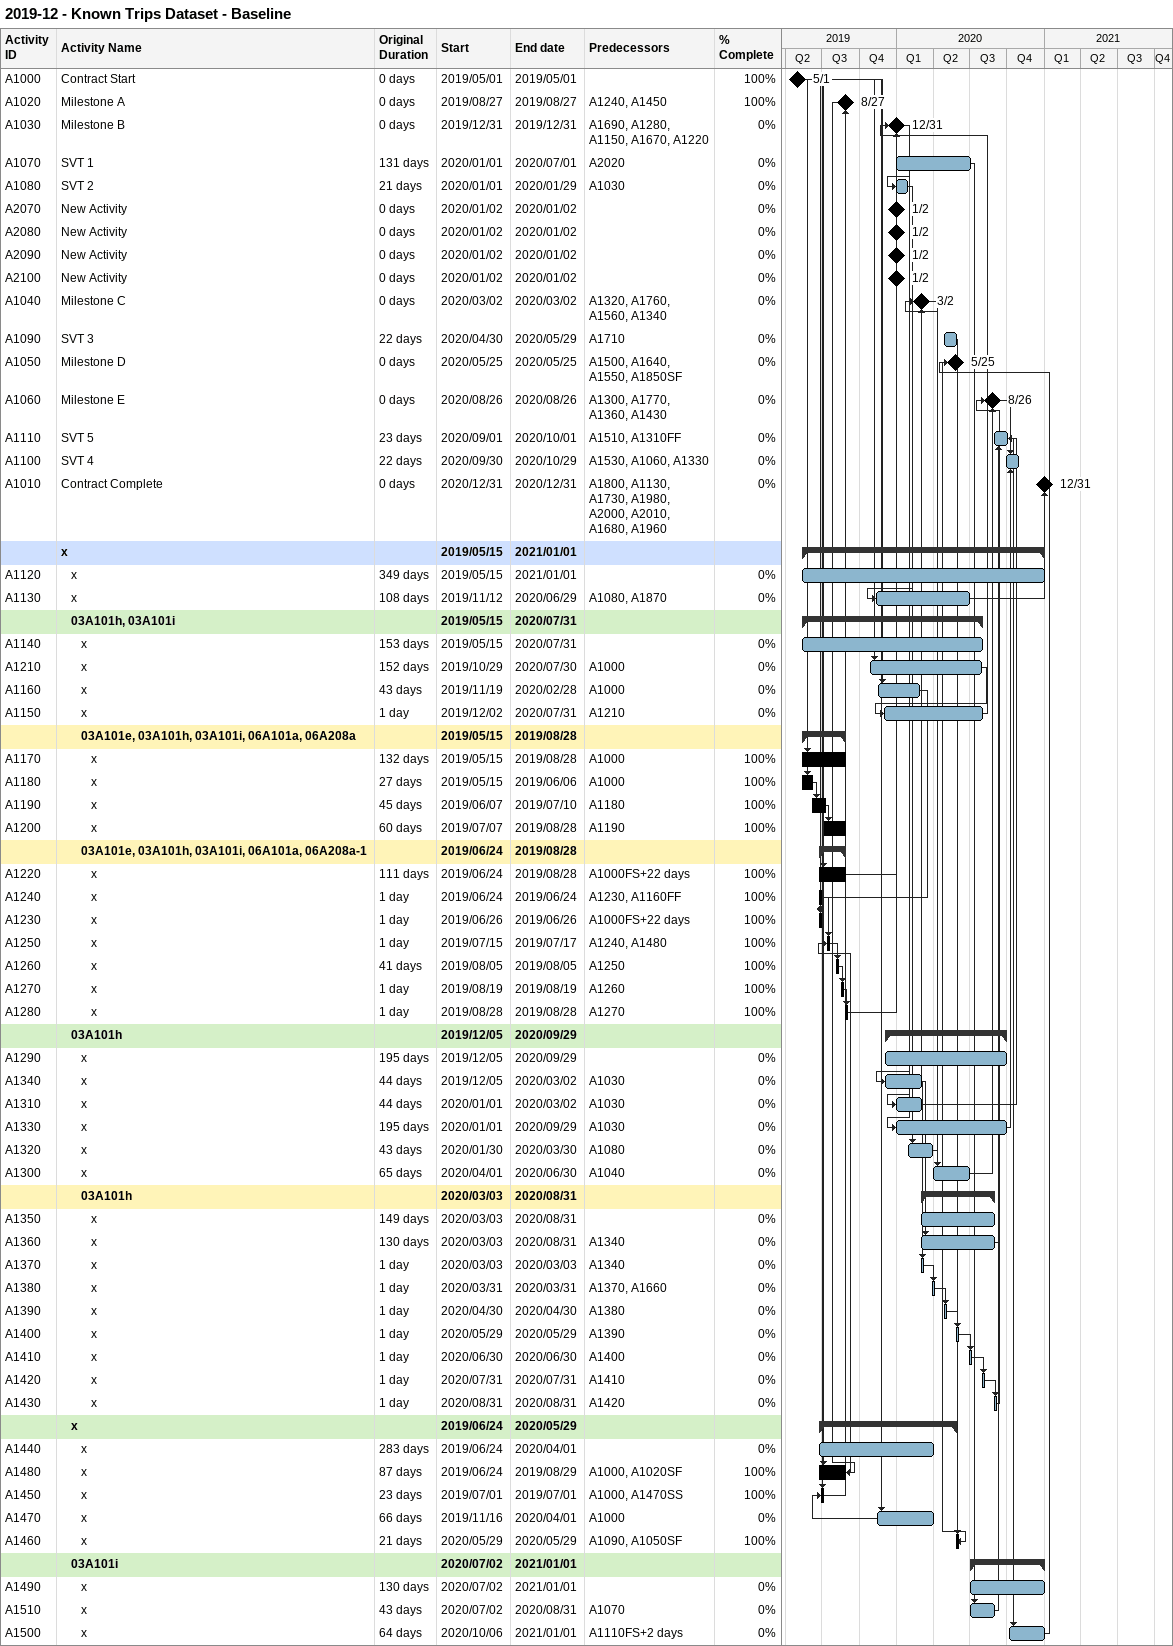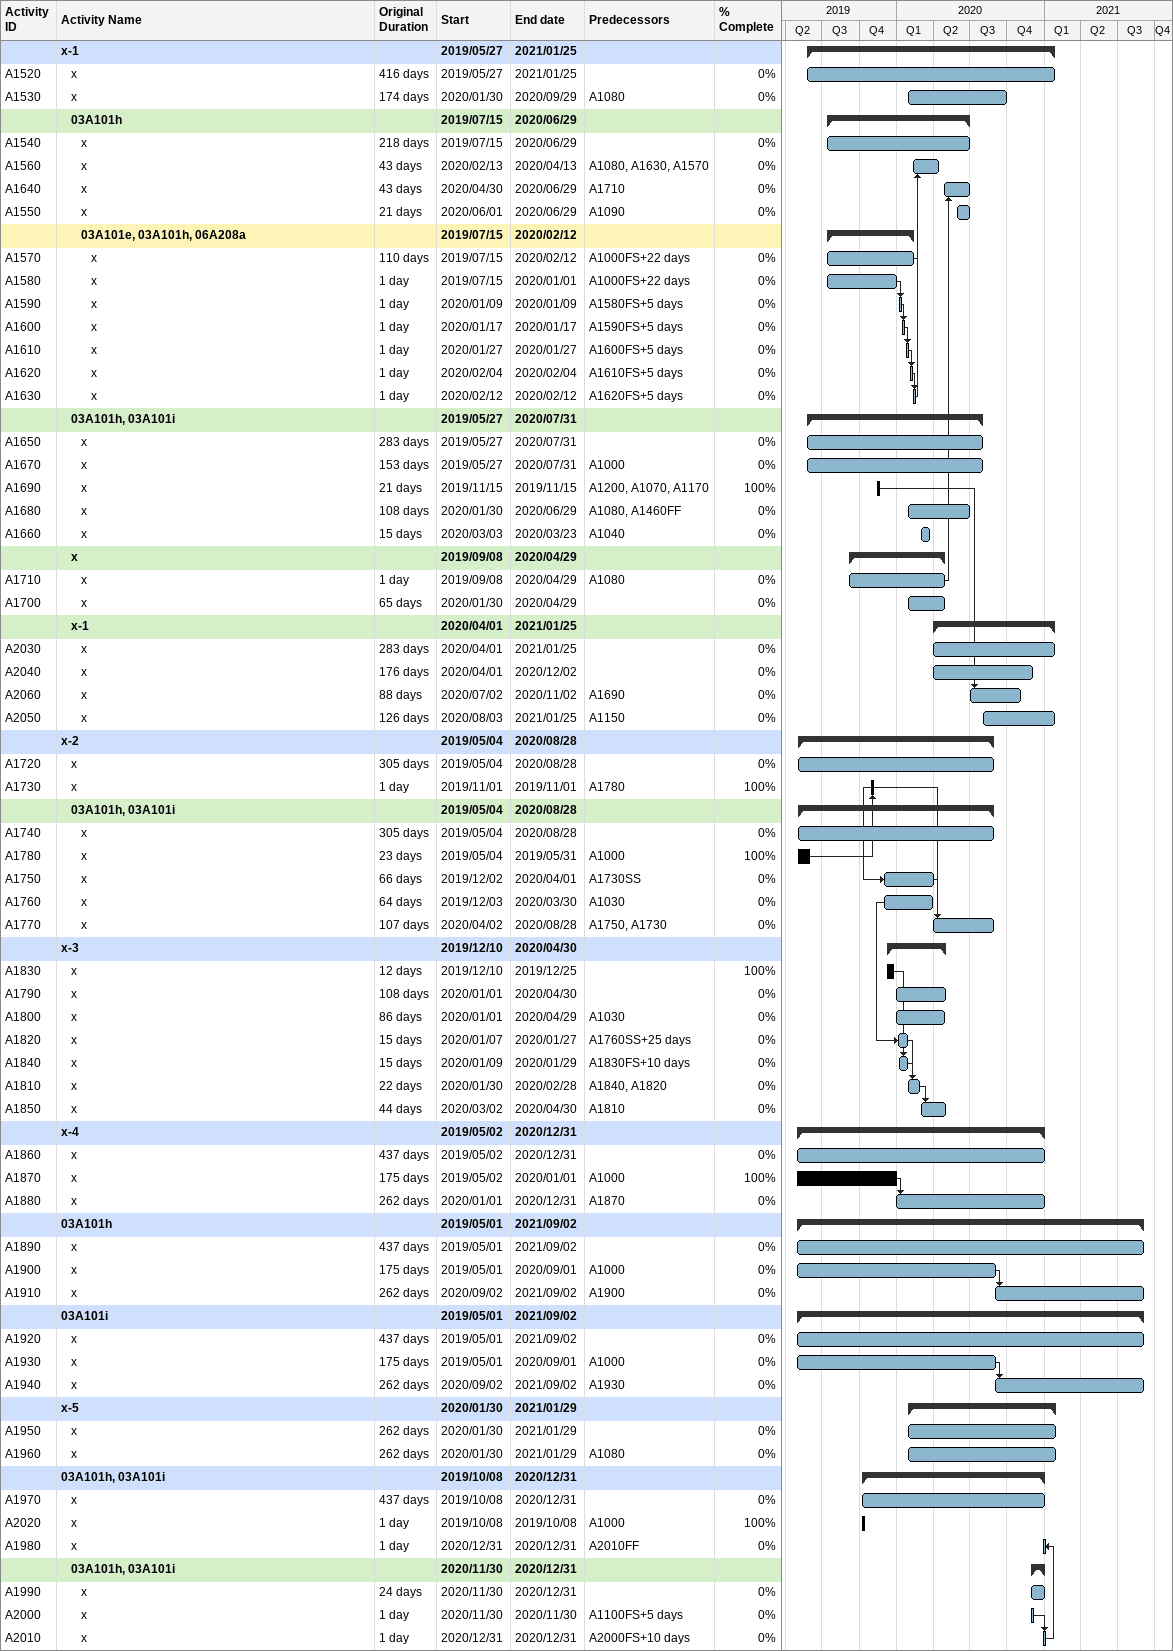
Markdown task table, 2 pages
2019-12 - Known Trips Dataset - Baseline

| ID | Level | Task | Original duration | Start | Finish | Predecessors | % complete |
|---|---|---|---|---|---|---|---|
| A1000 | 1 | Contract Start | 0d | 2019-05-01 | 2019-05-01 |  | 100 |
| A1020 | 1 | Milestone A | 0d | 2019-08-27 | 2019-08-27 | A1240, A1450 | 100 |
| A1030 | 1 | Milestone B | 0d | 2019-12-31 | 2019-12-31 | A1690, A1280, A1150, A1670, A1220 | 0 |
| A1070 | 1 | SVT 1 | 131d | 2020-01-01 | 2020-07-01 | A2020 | 0 |
| A1080 | 1 | SVT 2 | 21d | 2020-01-01 | 2020-01-29 | A1030 | 0 |
| A2070 | 1 | New Activity | 0d | 2020-01-02 | 2020-01-02 |  | 0 |
| A2080 | 1 | New Activity | 0d | 2020-01-02 | 2020-01-02 |  | 0 |
| A2090 | 1 | New Activity | 0d | 2020-01-02 | 2020-01-02 |  | 0 |
| A2100 | 1 | New Activity | 0d | 2020-01-02 | 2020-01-02 |  | 0 |
| A1040 | 1 | Milestone C | 0d | 2020-03-02 | 2020-03-02 | A1320, A1760, A1560, A1340 | 0 |
| A1090 | 1 | SVT 3 | 22d | 2020-04-30 | 2020-05-29 | A1710 | 0 |
| A1050 | 1 | Milestone D | 0d | 2020-05-25 | 2020-05-25 | A1500, A1640, A1550, A1850SF | 0 |
| A1060 | 1 | Milestone E | 0d | 2020-08-26 | 2020-08-26 | A1300, A1770, A1360, A1430 | 0 |
| A1110 | 1 | SVT 5 | 23d | 2020-09-01 | 2020-10-01 | A1510, A1310FF | 0 |
| A1100 | 1 | SVT 4 | 22d | 2020-09-30 | 2020-10-29 | A1530, A1060, A1330 | 0 |
| A1010 | 1 | Contract Complete | 0d | 2020-12-31 | 2020-12-31 | A1800, A1130, A1730, A1980, A2000, A2010, A1680, A1960 | 0 |
|  | 1 | **x** |  | 2019-05-15 | 2021-01-01 |  |  |
| A1120 | 2 | x | 349d | 2019-05-15 | 2021-01-01 |  | 0 |
| A1130 | 2 | x | 108d | 2019-11-12 | 2020-06-29 | A1080, A1870 | 0 |
|  | 2 | **03A101h, 03A101i** |  | 2019-05-15 | 2020-07-31 |  |  |
| A1140 | 3 | x | 153d | 2019-05-15 | 2020-07-31 |  | 0 |
| A1210 | 3 | x | 152d | 2019-10-29 | 2020-07-30 | A1000 | 0 |
| A1160 | 3 | x | 43d | 2019-11-19 | 2020-02-28 | A1000 | 0 |
| A1150 | 3 | x | 1d | 2019-12-02 | 2020-07-31 | A1210 | 0 |
|  | 3 | **03A101e, 03A101h, 03A101i, 06A101a, 06A208a** |  | 2019-05-15 | 2019-08-28 |  |  |
| A1170 | 4 | x | 132d | 2019-05-15 | 2019-08-28 | A1000 | 100 |
| A1180 | 4 | x | 27d | 2019-05-15 | 2019-06-06 | A1000 | 100 |
| A1190 | 4 | x | 45d | 2019-06-07 | 2019-07-10 | A1180 | 100 |
| A1200 | 4 | x | 60d | 2019-07-07 | 2019-08-28 | A1190 | 100 |
|  | 3 | **03A101e, 03A101h, 03A101i, 06A101a, 06A208a-1** |  | 2019-06-24 | 2019-08-28 |  |  |
| A1220 | 4 | x | 111d | 2019-06-24 | 2019-08-28 | A1000FS+22d | 100 |
| A1240 | 4 | x | 1d | 2019-06-24 | 2019-06-24 | A1230, A1160FF | 100 |
| A1230 | 4 | x | 1d | 2019-06-26 | 2019-06-26 | A1000FS+22d | 100 |
| A1250 | 4 | x | 1d | 2019-07-15 | 2019-07-17 | A1240, A1480 | 100 |
| A1260 | 4 | x | 41d | 2019-08-05 | 2019-08-05 | A1250 | 100 |
| A1270 | 4 | x | 1d | 2019-08-19 | 2019-08-19 | A1260 | 100 |
| A1280 | 4 | x | 1d | 2019-08-28 | 2019-08-28 | A1270 | 100 |
|  | 2 | **03A101h** |  | 2019-12-05 | 2020-09-29 |  |  |
| A1290 | 3 | x | 195d | 2019-12-05 | 2020-09-29 |  | 0 |
| A1340 | 3 | x | 44d | 2019-12-05 | 2020-03-02 | A1030 | 0 |
| A1310 | 3 | x | 44d | 2020-01-01 | 2020-03-02 | A1030 | 0 |
| A1330 | 3 | x | 195d | 2020-01-01 | 2020-09-29 | A1030 | 0 |
| A1320 | 3 | x | 43d | 2020-01-30 | 2020-03-30 | A1080 | 0 |
| A1300 | 3 | x | 65d | 2020-04-01 | 2020-06-30 | A1040 | 0 |
|  | 3 | **03A101h** |  | 2020-03-03 | 2020-08-31 |  |  |
| A1350 | 4 | x | 149d | 2020-03-03 | 2020-08-31 |  | 0 |
| A1360 | 4 | x | 130d | 2020-03-03 | 2020-08-31 | A1340 | 0 |
| A1370 | 4 | x | 1d | 2020-03-03 | 2020-03-03 | A1340 | 0 |
| A1380 | 4 | x | 1d | 2020-03-31 | 2020-03-31 | A1370, A1660 | 0 |
| A1390 | 4 | x | 1d | 2020-04-30 | 2020-04-30 | A1380 | 0 |
| A1400 | 4 | x | 1d | 2020-05-29 | 2020-05-29 | A1390 | 0 |
| A1410 | 4 | x | 1d | 2020-06-30 | 2020-06-30 | A1400 | 0 |
| A1420 | 4 | x | 1d | 2020-07-31 | 2020-07-31 | A1410 | 0 |
| A1430 | 4 | x | 1d | 2020-08-31 | 2020-08-31 | A1420 | 0 |
|  | 2 | **x** |  | 2019-06-24 | 2020-05-29 |  |  |
| A1440 | 3 | x | 283d | 2019-06-24 | 2020-04-01 |  | 0 |
| A1480 | 3 | x | 87d | 2019-06-24 | 2019-08-29 | A1000, A1020SF | 100 |
| A1450 | 3 | x | 23d | 2019-07-01 | 2019-07-01 | A1000, A1470SS | 100 |
| A1470 | 3 | x | 66d | 2019-11-16 | 2020-04-01 | A1000 | 0 |
| A1460 | 3 | x | 21d | 2020-05-29 | 2020-05-29 | A1090, A1050SF | 100 |
|  | 2 | **03A101i** |  | 2020-07-02 | 2021-01-01 |  |  |
| A1490 | 3 | x | 130d | 2020-07-02 | 2021-01-01 |  | 0 |
| A1510 | 3 | x | 43d | 2020-07-02 | 2020-08-31 | A1070 | 0 |
| A1500 | 3 | x | 64d | 2020-10-06 | 2021-01-01 | A1110FS+2d | 0 |
|  | 1 | **x-1** |  | 2019-05-27 | 2021-01-25 |  |  |
| A1520 | 2 | x | 416d | 2019-05-27 | 2021-01-25 |  | 0 |
| A1530 | 2 | x | 174d | 2020-01-30 | 2020-09-29 | A1080 | 0 |
|  | 2 | **03A101h** |  | 2019-07-15 | 2020-06-29 |  |  |
| A1540 | 3 | x | 218d | 2019-07-15 | 2020-06-29 |  | 0 |
| A1560 | 3 | x | 43d | 2020-02-13 | 2020-04-13 | A1080, A1630, A1570 | 0 |
| A1640 | 3 | x | 43d | 2020-04-30 | 2020-06-29 | A1710 | 0 |
| A1550 | 3 | x | 21d | 2020-06-01 | 2020-06-29 | A1090 | 0 |
|  | 3 | **03A101e, 03A101h, 06A208a** |  | 2019-07-15 | 2020-02-12 |  |  |
| A1570 | 4 | x | 110d | 2019-07-15 | 2020-02-12 | A1000FS+22d | 0 |
| A1580 | 4 | x | 1d | 2019-07-15 | 2020-01-01 | A1000FS+22d | 0 |
| A1590 | 4 | x | 1d | 2020-01-09 | 2020-01-09 | A1580FS+5d | 0 |
| A1600 | 4 | x | 1d | 2020-01-17 | 2020-01-17 | A1590FS+5d | 0 |
| A1610 | 4 | x | 1d | 2020-01-27 | 2020-01-27 | A1600FS+5d | 0 |
| A1620 | 4 | x | 1d | 2020-02-04 | 2020-02-04 | A1610FS+5d | 0 |
| A1630 | 4 | x | 1d | 2020-02-12 | 2020-02-12 | A1620FS+5d | 0 |
|  | 2 | **03A101h, 03A101i** |  | 2019-05-27 | 2020-07-31 |  |  |
| A1650 | 3 | x | 283d | 2019-05-27 | 2020-07-31 |  | 0 |
| A1670 | 3 | x | 153d | 2019-05-27 | 2020-07-31 | A1000 | 0 |
| A1690 | 3 | x | 21d | 2019-11-15 | 2019-11-15 | A1200, A1070, A1170 | 100 |
| A1680 | 3 | x | 108d | 2020-01-30 | 2020-06-29 | A1080, A1460FF | 0 |
| A1660 | 3 | x | 15d | 2020-03-03 | 2020-03-23 | A1040 | 0 |
|  | 2 | **x** |  | 2019-09-08 | 2020-04-29 |  |  |
| A1710 | 3 | x | 1d | 2019-09-08 | 2020-04-29 | A1080 | 0 |
| A1700 | 3 | x | 65d | 2020-01-30 | 2020-04-29 |  | 0 |
|  | 2 | **x-1** |  | 2020-04-01 | 2021-01-25 |  |  |
| A2030 | 3 | x | 283d | 2020-04-01 | 2021-01-25 |  | 0 |
| A2040 | 3 | x | 176d | 2020-04-01 | 2020-12-02 |  | 0 |
| A2060 | 3 | x | 88d | 2020-07-02 | 2020-11-02 | A1690 | 0 |
| A2050 | 3 | x | 126d | 2020-08-03 | 2021-01-25 | A1150 | 0 |
|  | 1 | **x-2** |  | 2019-05-04 | 2020-08-28 |  |  |
| A1720 | 2 | x | 305d | 2019-05-04 | 2020-08-28 |  | 0 |
| A1730 | 2 | x | 1d | 2019-11-01 | 2019-11-01 | A1780 | 100 |
|  | 2 | **03A101h, 03A101i** |  | 2019-05-04 | 2020-08-28 |  |  |
| A1740 | 3 | x | 305d | 2019-05-04 | 2020-08-28 |  | 0 |
| A1780 | 3 | x | 23d | 2019-05-04 | 2019-05-31 | A1000 | 100 |
| A1750 | 3 | x | 66d | 2019-12-02 | 2020-04-01 | A1730SS | 0 |
| A1760 | 3 | x | 64d | 2019-12-03 | 2020-03-30 | A1030 | 0 |
| A1770 | 3 | x | 107d | 2020-04-02 | 2020-08-28 | A1750, A1730 | 0 |
|  | 1 | **x-3** |  | 2019-12-10 | 2020-04-30 |  |  |
| A1830 | 2 | x | 12d | 2019-12-10 | 2019-12-25 |  | 100 |
| A1790 | 2 | x | 108d | 2020-01-01 | 2020-04-30 |  | 0 |
| A1800 | 2 | x | 86d | 2020-01-01 | 2020-04-29 | A1030 | 0 |
| A1820 | 2 | x | 15d | 2020-01-07 | 2020-01-27 | A1760SS+25d | 0 |
| A1840 | 2 | x | 15d | 2020-01-09 | 2020-01-29 | A1830FS+10d | 0 |
| A1810 | 2 | x | 22d | 2020-01-30 | 2020-02-28 | A1840, A1820 | 0 |
| A1850 | 2 | x | 44d | 2020-03-02 | 2020-04-30 | A1810 | 0 |
|  | 1 | **x-4** |  | 2019-05-02 | 2020-12-31 |  |  |
| A1860 | 2 | x | 437d | 2019-05-02 | 2020-12-31 |  | 0 |
| A1870 | 2 | x | 175d | 2019-05-02 | 2020-01-01 | A1000 | 100 |
| A1880 | 2 | x | 262d | 2020-01-01 | 2020-12-31 | A1870 | 0 |
|  | 1 | **03A101h** |  | 2019-05-01 | 2021-09-02 |  |  |
| A1890 | 2 | x | 437d | 2019-05-01 | 2021-09-02 |  | 0 |
| A1900 | 2 | x | 175d | 2019-05-01 | 2020-09-01 | A1000 | 0 |
| A1910 | 2 | x | 262d | 2020-09-02 | 2021-09-02 | A1900 | 0 |
|  | 1 | **03A101i** |  | 2019-05-01 | 2021-09-02 |  |  |
| A1920 | 2 | x | 437d | 2019-05-01 | 2021-09-02 |  | 0 |
| A1930 | 2 | x | 175d | 2019-05-01 | 2020-09-01 | A1000 | 0 |
| A1940 | 2 | x | 262d | 2020-09-02 | 2021-09-02 | A1930 | 0 |
|  | 1 | **x-5** |  | 2020-01-30 | 2021-01-29 |  |  |
| A1950 | 2 | x | 262d | 2020-01-30 | 2021-01-29 |  | 0 |
| A1960 | 2 | x | 262d | 2020-01-30 | 2021-01-29 | A1080 | 0 |
|  | 1 | **03A101h, 03A101i** |  | 2019-10-08 | 2020-12-31 |  |  |
| A1970 | 2 | x | 437d | 2019-10-08 | 2020-12-31 |  | 0 |
| A2020 | 2 | x | 1d | 2019-10-08 | 2019-10-08 | A1000 | 100 |
| A1980 | 2 | x | 1d | 2020-12-31 | 2020-12-31 | A2010FF | 0 |
|  | 2 | **03A101h, 03A101i** |  | 2020-11-30 | 2020-12-31 |  |  |
| A1990 | 3 | x | 24d | 2020-11-30 | 2020-12-31 |  | 0 |
| A2000 | 3 | x | 1d | 2020-11-30 | 2020-11-30 | A1100FS+5d | 0 |
| A2010 | 3 | x | 1d | 2020-12-31 | 2020-12-31 | A2000FS+10d | 0 |
